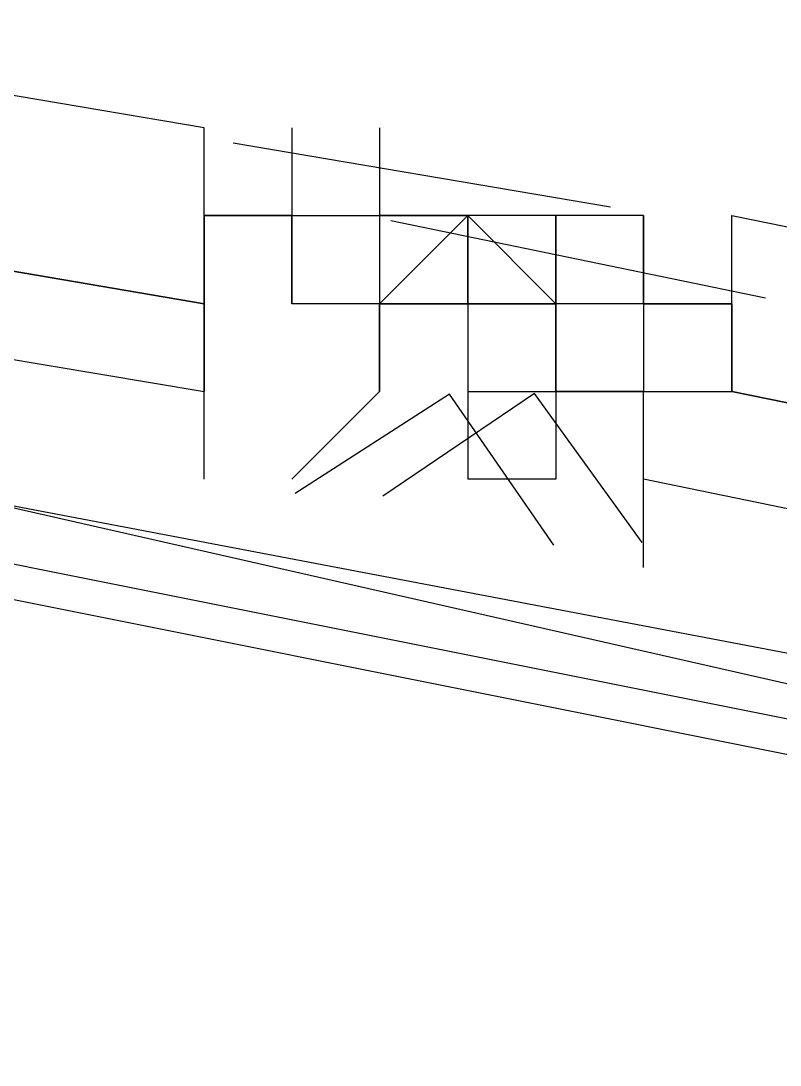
# Model space of a CAD drawing. Header units: feet. Extents: x -84 to 198, y -22 to 181.
# Drawn here: x 107.5989 to 107.714, y 152.1289 to 152.2873 of the extents above; entities that cross this region are included whole.
import ezdxf

# ---------------------------------------------------------------- set-up
doc = ezdxf.new("R2010")
doc.units = ezdxf.units.FT
doc.layers.add('A-LINEA', color=7, linetype='CONTINUOUS')

msp = doc.modelspace()

# ---------------------------------------------------------------- linework, layer by layer
at = {"layer": 'A-LINEA'}
for p, q in [((107.6267, 152.2711), (107.6267, 152.2711)), ((107.6267, 152.2711), (107.6267, 152.2711)), ((107.64, 152.2711), (107.64, 152.2711)), ((107.64, 152.2711), (107.64, 152.2711)), ((107.64, 152.2711), (107.64, 152.2711)), ((107.64, 152.2711), (107.64, 152.2711)), ((107.64, 152.2711), (107.64, 152.2711)), ((107.64, 152.2711), (107.64, 152.2711)), ((107.64, 152.2711), (107.64, 152.2711)), ((107.64, 152.2711), (107.64, 152.2711)), ((107.64, 152.2711), (107.64, 152.2578)), ((107.64, 152.2711), (107.64, 152.2711)), ((107.64, 152.2711), (107.64, 152.2711)), ((107.64, 152.2711), (107.64, 152.2711)), ((107.64, 152.2711), (107.64, 152.2711)), ((107.64, 152.2711), (107.64, 152.2711)), ((107.64, 152.2711), (107.64, 152.2711)), ((107.64, 152.2711), (107.64, 152.2711)), ((107.64, 152.2711), (107.64, 152.2711)), ((107.64, 152.2711), (107.64, 152.2711)), ((107.64, 152.2711), (107.64, 152.2711)), ((107.64, 152.2711), (107.64, 152.2578)), ((107.64, 152.2711), (107.64, 152.2711)), ((107.64, 152.2711), (107.64, 152.2711)), ((107.6533, 152.2711), (107.6533, 152.2578)), ((107.6533, 152.2711), (107.6533, 152.2578)), ((107.6533, 152.2711), (107.6533, 152.2578)), ((107.6533, 152.2711), (107.6533, 152.2578)), ((107.6311, 152.2688), (107.6883, 152.2591)), ((107.6311, 152.2688), (107.6883, 152.2591)), ((107.6267, 152.2444), (107.6267, 152.2578)), ((107.6267, 152.2578), (107.6267, 152.2578)), ((107.6267, 152.2578), (107.6267, 152.2578)), ((107.6267, 152.2578), (107.6267, 152.2578)), ((107.6267, 152.2578), (107.6267, 152.2578)), ((107.6267, 152.2578), (107.6267, 152.2578)), ((107.6267, 152.2578), (107.6267, 152.2578)), ((107.6267, 152.2578), (107.6267, 152.2578)), ((107.6267, 152.2578), (107.6267, 152.2578)), ((107.64, 152.2578), (107.6267, 152.2578)), ((107.6267, 152.2578), (107.6267, 152.2444)), ((107.64, 152.2578), (107.6267, 152.2578)), ((107.6267, 152.2578), (107.6267, 152.2578)), ((107.6267, 152.2578), (107.6267, 152.2578)), ((107.6267, 152.2444), (107.6267, 152.2578)), ((107.6267, 152.2578), (107.6267, 152.2578)), ((107.6267, 152.2578), (107.6267, 152.2578)), ((107.6267, 152.2578), (107.6267, 152.2578)), ((107.6267, 152.2578), (107.6267, 152.2578)), ((107.6267, 152.2578), (107.6267, 152.2578)), ((107.6267, 152.2578), (107.6267, 152.2578)), ((107.6267, 152.2578), (107.6267, 152.2578)), ((107.6267, 152.2578), (107.6267, 152.2578)), ((107.64, 152.2578), (107.6267, 152.2578)), ((107.6267, 152.2578), (107.6267, 152.2444)), ((107.64, 152.2578), (107.6267, 152.2578)), ((107.6267, 152.2578), (107.6267, 152.2578)), ((107.6267, 152.2578), (107.6267, 152.2578)), ((107.64, 152.2578), (107.64, 152.2578)), ((107.64, 152.2578), (107.64, 152.2578)), ((107.64, 152.2578), (107.64, 152.2578)), ((107.64, 152.2578), (107.6533, 152.2578)), ((107.64, 152.2578), (107.64, 152.2578)), ((107.64, 152.2578), (107.64, 152.2578)), ((107.64, 152.2578), (107.64, 152.2578)), ((107.64, 152.2578), (107.6533, 152.2578)), ((107.64, 152.2578), (107.64, 152.2578)), ((107.64, 152.2578), (107.64, 152.2578)), ((107.64, 152.2444), (107.64, 152.2578)), ((107.64, 152.2578), (107.64, 152.2578)), ((107.64, 152.2578), (107.64, 152.2578)), ((107.64, 152.2578), (107.64, 152.2578)), ((107.64, 152.2578), (107.64, 152.2578)), ((107.64, 152.2578), (107.64, 152.2578)), ((107.64, 152.2578), (107.64, 152.2578)), ((107.64, 152.2578), (107.64, 152.2578)), ((107.64, 152.2578), (107.64, 152.2578)), ((107.64, 152.2578), (107.64, 152.2578)), ((107.64, 152.2578), (107.64, 152.2578)), ((107.64, 152.2578), (107.64, 152.2578)), ((107.64, 152.2578), (107.64, 152.2578)), ((107.64, 152.2578), (107.64, 152.2578)), ((107.64, 152.2578), (107.64, 152.2578)), ((107.64, 152.2578), (107.64, 152.2578)), ((107.64, 152.2578), (107.64, 152.2578)), ((107.64, 152.2578), (107.64, 152.2578)), ((107.64, 152.2578), (107.64, 152.2578)), ((107.64, 152.2578), (107.64, 152.2578)), ((107.64, 152.2578), (107.64, 152.2578)), ((107.64, 152.2578), (107.64, 152.2578)), ((107.64, 152.2578), (107.64, 152.2578)), ((107.64, 152.2578), (107.64, 152.2578)), ((107.64, 152.2578), (107.64, 152.2578)), ((107.64, 152.2578), (107.64, 152.2578)), ((107.64, 152.2578), (107.6533, 152.2578)), ((107.64, 152.2578), (107.64, 152.2578)), ((107.64, 152.2578), (107.64, 152.2578)), ((107.64, 152.2578), (107.64, 152.2578)), ((107.64, 152.2578), (107.6533, 152.2578)), ((107.64, 152.2578), (107.64, 152.2578)), ((107.64, 152.2578), (107.64, 152.2578)), ((107.64, 152.2444), (107.64, 152.2578)), ((107.64, 152.2578), (107.64, 152.2578)), ((107.64, 152.2578), (107.64, 152.2578)), ((107.64, 152.2578), (107.64, 152.2578)), ((107.64, 152.2578), (107.64, 152.2578)), ((107.64, 152.2578), (107.64, 152.2578)), ((107.64, 152.2578), (107.64, 152.2578)), ((107.64, 152.2578), (107.64, 152.2578)), ((107.64, 152.2578), (107.64, 152.2578)), ((107.64, 152.2578), (107.64, 152.2578)), ((107.64, 152.2578), (107.64, 152.2578)), ((107.64, 152.2578), (107.64, 152.2578)), ((107.64, 152.2578), (107.64, 152.2578)), ((107.64, 152.2578), (107.64, 152.2578)), ((107.64, 152.2578), (107.64, 152.2578)), ((107.64, 152.2578), (107.64, 152.2578)), ((107.64, 152.2578), (107.64, 152.2578)), ((107.64, 152.2578), (107.64, 152.2578)), ((107.64, 152.2578), (107.64, 152.2578)), ((107.64, 152.2578), (107.64, 152.2578)), ((107.64, 152.2578), (107.64, 152.2578)), ((107.64, 152.2578), (107.64, 152.2578)), ((107.64, 152.2578), (107.64, 152.2578)), ((107.6533, 152.2578), (107.6533, 152.2578)), ((107.6533, 152.2578), (107.6533, 152.2578)), ((107.6533, 152.2578), (107.6533, 152.2578)), ((107.6533, 152.2578), (107.6533, 152.2578)), ((107.6533, 152.2578), (107.6533, 152.2578)), ((107.6533, 152.2578), (107.6533, 152.2578)), ((107.6533, 152.2578), (107.6533, 152.2578)), ((107.6533, 152.2578), (107.6533, 152.2578)), ((107.6533, 152.2578), (107.6533, 152.2578)), ((107.6533, 152.2578), (107.6533, 152.2578)), ((107.6533, 152.2578), (107.6533, 152.2578)), ((107.6533, 152.2578), (107.6533, 152.2578)), ((107.6533, 152.2578), (107.6533, 152.2578)), ((107.6667, 152.2578), (107.6533, 152.2578)), ((107.6533, 152.2578), (107.6533, 152.2578)), ((107.6533, 152.2578), (107.6533, 152.2578)), ((107.6533, 152.2578), (107.6533, 152.2578)), ((107.6533, 152.2578), (107.6533, 152.2578)), ((107.6533, 152.2578), (107.6533, 152.2578)), ((107.6533, 152.2578), (107.6533, 152.2578)), ((107.6533, 152.2578), (107.6533, 152.2578)), ((107.6533, 152.2578), (107.6667, 152.2578)), ((107.6533, 152.2578), (107.6667, 152.2578)), ((107.6533, 152.2578), (107.6533, 152.2578)), ((107.6533, 152.2578), (107.6533, 152.2578)), ((107.6533, 152.2578), (107.6533, 152.2578)), ((107.6533, 152.2578), (107.6533, 152.2578)), ((107.6533, 152.2578), (107.6667, 152.2578)), ((107.6533, 152.2578), (107.6533, 152.2578)), ((107.6533, 152.2578), (107.6533, 152.2578)), ((107.6533, 152.2578), (107.6533, 152.2578)), ((107.6533, 152.2578), (107.6533, 152.2578)), ((107.6533, 152.2578), (107.6533, 152.2578)), ((107.6533, 152.2578), (107.6533, 152.2578)), ((107.6533, 152.2578), (107.6533, 152.2578)), ((107.6533, 152.2578), (107.6533, 152.2578)), ((107.6533, 152.2578), (107.6533, 152.2578)), ((107.6533, 152.2578), (107.6533, 152.2578)), ((107.6533, 152.2578), (107.6533, 152.2578)), ((107.6533, 152.2578), (107.6533, 152.2578)), ((107.6533, 152.2578), (107.6533, 152.2578)), ((107.6533, 152.2578), (107.6533, 152.2578)), ((107.6533, 152.2578), (107.6533, 152.2578)), ((107.6533, 152.2578), (107.6533, 152.2444)), ((107.6533, 152.2578), (107.6533, 152.2578)), ((107.6533, 152.2578), (107.6533, 152.2578)), ((107.6533, 152.2578), (107.6533, 152.2578)), ((107.6533, 152.2578), (107.6533, 152.2444)), ((107.6533, 152.2578), (107.6533, 152.2578)), ((107.6533, 152.2578), (107.6533, 152.2578)), ((107.6533, 152.2578), (107.6533, 152.2578)), ((107.6533, 152.2578), (107.6533, 152.2578)), ((107.6533, 152.2578), (107.6533, 152.2578)), ((107.6533, 152.2578), (107.6533, 152.2578)), ((107.6533, 152.2578), (107.6533, 152.2578)), ((107.6533, 152.2578), (107.6533, 152.2578)), ((107.6533, 152.2578), (107.6533, 152.2578)), ((107.6533, 152.2578), (107.6533, 152.2578)), ((107.6533, 152.2578), (107.6533, 152.2578)), ((107.6533, 152.2578), (107.6533, 152.2578)), ((107.6533, 152.2578), (107.6533, 152.2578)), ((107.6533, 152.2578), (107.6533, 152.2578)), ((107.6533, 152.2578), (107.6533, 152.2578)), ((107.6533, 152.2578), (107.6533, 152.2578)), ((107.6533, 152.2578), (107.6533, 152.2578)), ((107.6533, 152.2578), (107.6533, 152.2578)), ((107.6533, 152.2578), (107.6533, 152.2578)), ((107.6533, 152.2578), (107.6533, 152.2578)), ((107.6533, 152.2578), (107.6533, 152.2578)), ((107.6667, 152.2578), (107.6533, 152.2578)), ((107.6533, 152.2578), (107.6533, 152.2578)), ((107.6533, 152.2578), (107.6533, 152.2578)), ((107.6533, 152.2578), (107.6533, 152.2578)), ((107.6533, 152.2578), (107.6533, 152.2578)), ((107.6533, 152.2578), (107.6533, 152.2578)), ((107.6533, 152.2578), (107.6533, 152.2578)), ((107.6533, 152.2578), (107.6533, 152.2578)), ((107.6533, 152.2578), (107.6667, 152.2578)), ((107.6533, 152.2578), (107.6667, 152.2578)), ((107.6533, 152.2578), (107.6533, 152.2578)), ((107.6533, 152.2578), (107.6533, 152.2578)), ((107.6533, 152.2578), (107.6533, 152.2578)), ((107.6533, 152.2578), (107.6533, 152.2578)), ((107.6533, 152.2578), (107.6667, 152.2578)), ((107.6533, 152.2578), (107.6533, 152.2578)), ((107.6533, 152.2578), (107.6533, 152.2578)), ((107.6533, 152.2578), (107.6533, 152.2578)), ((107.6533, 152.2578), (107.6533, 152.2578)), ((107.6533, 152.2578), (107.6533, 152.2578)), ((107.6533, 152.2578), (107.6533, 152.2578)), ((107.6533, 152.2578), (107.6533, 152.2578)), ((107.6533, 152.2578), (107.6533, 152.2578)), ((107.6533, 152.2578), (107.6533, 152.2578)), ((107.6533, 152.2578), (107.6533, 152.2578)), ((107.6533, 152.2578), (107.6533, 152.2578)), ((107.6533, 152.2578), (107.6533, 152.2578)), ((107.6533, 152.2578), (107.6533, 152.2578)), ((107.6533, 152.2578), (107.6533, 152.2578)), ((107.6533, 152.2578), (107.6533, 152.2578)), ((107.6533, 152.2578), (107.6533, 152.2444)), ((107.6533, 152.2578), (107.6533, 152.2578)), ((107.6533, 152.2578), (107.6533, 152.2578)), ((107.6533, 152.2578), (107.6533, 152.2578)), ((107.6533, 152.2578), (107.6533, 152.2444)), ((107.6533, 152.2578), (107.6533, 152.2578)), ((107.6533, 152.2578), (107.6533, 152.2578)), ((107.6533, 152.2578), (107.6533, 152.2578)), ((107.6533, 152.2578), (107.6533, 152.2578)), ((107.6533, 152.2578), (107.6533, 152.2578)), ((107.6533, 152.2578), (107.6533, 152.2578)), ((107.6533, 152.2578), (107.6533, 152.2578)), ((107.6533, 152.2578), (107.6533, 152.2578)), ((107.6667, 152.2578), (107.6667, 152.2578)), ((107.6667, 152.2578), (107.6667, 152.2578)), ((107.6667, 152.2578), (107.6667, 152.2578)), ((107.6667, 152.2578), (107.6667, 152.2578)), ((107.6667, 152.2444), (107.6667, 152.2578)), ((107.6667, 152.2578), (107.6667, 152.2578)), ((107.6667, 152.2578), (107.6667, 152.2578)), ((107.6667, 152.2578), (107.6667, 152.2578)), ((107.6667, 152.2578), (107.6667, 152.2444)), ((107.6667, 152.2578), (107.6667, 152.2578)), ((107.6667, 152.2578), (107.6667, 152.2578)), ((107.6667, 152.2578), (107.6667, 152.2444)), ((107.6667, 152.2578), (107.6667, 152.2578)), ((107.6667, 152.2578), (107.6667, 152.2578)), ((107.6667, 152.2578), (107.6667, 152.2578)), ((107.6667, 152.2578), (107.6667, 152.2578)), ((107.6667, 152.2578), (107.6667, 152.2578)), ((107.6667, 152.2578), (107.6667, 152.2578)), ((107.6667, 152.2578), (107.6667, 152.2578)), ((107.6667, 152.2578), (107.6667, 152.2578)), ((107.6667, 152.2578), (107.6667, 152.2578)), ((107.6667, 152.2578), (107.6667, 152.2578)), ((107.6667, 152.2578), (107.6667, 152.2578)), ((107.6667, 152.2578), (107.6667, 152.2444)), ((107.6667, 152.2578), (107.6667, 152.2578)), ((107.68, 152.2578), (107.6667, 152.2578)), ((107.6667, 152.2578), (107.6667, 152.2578)), ((107.6667, 152.2578), (107.6667, 152.2578)), ((107.6667, 152.2578), (107.6667, 152.2578)), ((107.6667, 152.2578), (107.6667, 152.2578)), ((107.6667, 152.2444), (107.6667, 152.2578)), ((107.6667, 152.2578), (107.6667, 152.2578)), ((107.6667, 152.2578), (107.6667, 152.2578)), ((107.6667, 152.2578), (107.6667, 152.2578)), ((107.6667, 152.2578), (107.6667, 152.2444)), ((107.6667, 152.2578), (107.6667, 152.2578)), ((107.6667, 152.2578), (107.6667, 152.2578)), ((107.6667, 152.2578), (107.6667, 152.2444)), ((107.6667, 152.2578), (107.6667, 152.2578)), ((107.6667, 152.2578), (107.6667, 152.2578)), ((107.6667, 152.2578), (107.6667, 152.2578)), ((107.6667, 152.2578), (107.6667, 152.2578)), ((107.6667, 152.2578), (107.6667, 152.2578)), ((107.6667, 152.2578), (107.6667, 152.2578)), ((107.6667, 152.2578), (107.6667, 152.2578)), ((107.6667, 152.2578), (107.6667, 152.2578)), ((107.6667, 152.2578), (107.6667, 152.2578)), ((107.6667, 152.2578), (107.6667, 152.2578)), ((107.6667, 152.2578), (107.6667, 152.2578)), ((107.6667, 152.2578), (107.6667, 152.2444)), ((107.6667, 152.2578), (107.6667, 152.2578)), ((107.68, 152.2578), (107.6667, 152.2578)), ((107.68, 152.2578), (107.68, 152.2578)), ((107.6933, 152.2578), (107.68, 152.2578)), ((107.68, 152.2578), (107.68, 152.2578)), ((107.68, 152.2578), (107.68, 152.2578)), ((107.68, 152.2578), (107.68, 152.2578)), ((107.68, 152.2578), (107.68, 152.2578)), ((107.68, 152.2578), (107.68, 152.2578)), ((107.68, 152.2578), (107.68, 152.2578)), ((107.68, 152.2578), (107.68, 152.2578)), ((107.68, 152.2578), (107.68, 152.2578)), ((107.68, 152.2578), (107.68, 152.2578)), ((107.68, 152.2578), (107.68, 152.2578)), ((107.68, 152.2578), (107.68, 152.2578)), ((107.68, 152.2578), (107.68, 152.2578)), ((107.68, 152.2578), (107.68, 152.2578)), ((107.68, 152.2578), (107.68, 152.2578)), ((107.68, 152.2578), (107.68, 152.2444)), ((107.68, 152.2578), (107.68, 152.2444)), ((107.68, 152.2578), (107.68, 152.2578)), ((107.68, 152.2578), (107.68, 152.2578)), ((107.68, 152.2578), (107.68, 152.2578)), ((107.68, 152.2578), (107.68, 152.2578)), ((107.68, 152.2578), (107.68, 152.2578)), ((107.68, 152.2578), (107.68, 152.2578)), ((107.68, 152.2578), (107.68, 152.2578)), ((107.68, 152.2444), (107.68, 152.2578)), ((107.68, 152.2578), (107.68, 152.2578)), ((107.68, 152.2578), (107.68, 152.2578)), ((107.68, 152.2578), (107.68, 152.2578)), ((107.68, 152.2578), (107.68, 152.2578)), ((107.68, 152.2578), (107.68, 152.2578)), ((107.68, 152.2578), (107.68, 152.2578)), ((107.68, 152.2578), (107.68, 152.2578)), ((107.68, 152.2578), (107.68, 152.2578)), ((107.68, 152.2578), (107.68, 152.2578)), ((107.68, 152.2578), (107.68, 152.2578)), ((107.68, 152.2578), (107.68, 152.2578)), ((107.68, 152.2578), (107.68, 152.2578)), ((107.68, 152.2578), (107.68, 152.2578)), ((107.68, 152.2578), (107.68, 152.2578)), ((107.68, 152.2578), (107.68, 152.2578)), ((107.6933, 152.2578), (107.68, 152.2578)), ((107.68, 152.2578), (107.68, 152.2578)), ((107.68, 152.2578), (107.68, 152.2578)), ((107.68, 152.2578), (107.68, 152.2578)), ((107.68, 152.2578), (107.68, 152.2578)), ((107.68, 152.2578), (107.68, 152.2578)), ((107.68, 152.2578), (107.68, 152.2578)), ((107.68, 152.2578), (107.68, 152.2578)), ((107.68, 152.2578), (107.68, 152.2578)), ((107.68, 152.2578), (107.68, 152.2578)), ((107.68, 152.2578), (107.68, 152.2578)), ((107.68, 152.2578), (107.68, 152.2578)), ((107.68, 152.2578), (107.68, 152.2578)), ((107.68, 152.2578), (107.68, 152.2578)), ((107.68, 152.2578), (107.68, 152.2578)), ((107.68, 152.2578), (107.68, 152.2444)), ((107.68, 152.2578), (107.68, 152.2444)), ((107.68, 152.2578), (107.68, 152.2578)), ((107.68, 152.2578), (107.68, 152.2578)), ((107.68, 152.2578), (107.68, 152.2578)), ((107.68, 152.2578), (107.68, 152.2578)), ((107.68, 152.2578), (107.68, 152.2578)), ((107.68, 152.2578), (107.68, 152.2578)), ((107.68, 152.2578), (107.68, 152.2578)), ((107.68, 152.2444), (107.68, 152.2578)), ((107.68, 152.2578), (107.68, 152.2578)), ((107.68, 152.2578), (107.68, 152.2578)), ((107.68, 152.2578), (107.68, 152.2578)), ((107.68, 152.2578), (107.68, 152.2578)), ((107.68, 152.2578), (107.68, 152.2578)), ((107.68, 152.2578), (107.68, 152.2578)), ((107.68, 152.2578), (107.68, 152.2578)), ((107.68, 152.2578), (107.68, 152.2578)), ((107.68, 152.2578), (107.68, 152.2578)), ((107.68, 152.2578), (107.68, 152.2578)), ((107.68, 152.2578), (107.68, 152.2578)), ((107.68, 152.2578), (107.68, 152.2578)), ((107.68, 152.2578), (107.68, 152.2578)), ((107.68, 152.2578), (107.68, 152.2578)), ((107.6933, 152.2578), (107.6933, 152.2578)), ((107.6933, 152.2578), (107.6933, 152.2578)), ((107.6933, 152.2578), (107.6933, 152.2578)), ((107.6933, 152.2578), (107.6933, 152.2578)), ((107.6933, 152.2578), (107.6933, 152.2578)), ((107.6933, 152.2578), (107.6933, 152.2578)), ((107.6933, 152.2578), (107.6933, 152.2578)), ((107.6933, 152.2444), (107.6933, 152.2578)), ((107.6933, 152.2578), (107.6933, 152.2578)), ((107.6933, 152.2578), (107.6933, 152.2578)), ((107.6933, 152.2578), (107.6933, 152.2578)), ((107.6933, 152.2578), (107.6933, 152.2444)), ((107.6933, 152.2578), (107.6933, 152.2444)), ((107.6933, 152.2578), (107.6933, 152.2578)), ((107.6933, 152.2578), (107.6933, 152.2578)), ((107.6933, 152.2578), (107.6933, 152.2578)), ((107.6933, 152.2578), (107.6933, 152.2578)), ((107.6933, 152.2578), (107.6933, 152.2578)), ((107.6933, 152.2578), (107.6933, 152.2578)), ((107.6933, 152.2578), (107.6933, 152.2578)), ((107.6933, 152.2578), (107.6933, 152.2578)), ((107.6933, 152.2578), (107.6933, 152.2578)), ((107.6933, 152.2578), (107.6933, 152.2578)), ((107.6933, 152.2578), (107.6933, 152.2578)), ((107.6933, 152.2578), (107.6933, 152.2578)), ((107.6933, 152.2578), (107.6933, 152.2578)), ((107.6933, 152.2578), (107.6933, 152.2578)), ((107.6933, 152.2444), (107.6933, 152.2578)), ((107.6933, 152.2578), (107.6933, 152.2578)), ((107.6933, 152.2578), (107.6933, 152.2578)), ((107.6933, 152.2578), (107.6933, 152.2578)), ((107.6933, 152.2578), (107.6933, 152.2444)), ((107.6933, 152.2578), (107.6933, 152.2444)), ((107.6933, 152.2578), (107.6933, 152.2578)), ((107.6933, 152.2578), (107.6933, 152.2578)), ((107.6933, 152.2578), (107.6933, 152.2578)), ((107.6933, 152.2578), (107.6933, 152.2578)), ((107.6933, 152.2578), (107.6933, 152.2578)), ((107.6933, 152.2578), (107.6933, 152.2578)), ((107.6933, 152.2578), (107.6933, 152.2578)), ((107.7067, 152.2578), (107.7067, 152.2578)), ((107.7067, 152.2578), (107.7067, 152.2578)), ((107.7067, 152.2578), (107.7067, 152.2578)), ((107.7067, 152.2578), (107.7067, 152.2578)), ((107.7067, 152.2578), (107.7067, 152.2578)), ((107.7067, 152.2578), (107.7067, 152.2578)), ((107.655, 152.257), (107.7118, 152.2453)), ((107.655, 152.257), (107.7118, 152.2453)), ((107.6267, 152.2444), (107.6267, 152.2444)), ((107.6267, 152.2444), (107.6267, 152.2444)), ((107.6267, 152.2444), (107.6267, 152.2444)), ((107.6267, 152.2444), (107.6267, 152.2444)), ((107.6267, 152.2444), (107.6267, 152.2444)), ((107.6267, 152.2444), (107.6267, 152.2444)), ((107.6267, 152.2444), (107.6267, 152.2444)), ((107.6267, 152.2444), (107.6267, 152.2444)), ((107.6267, 152.2444), (107.6267, 152.2444)), ((107.6267, 152.2444), (107.6267, 152.2444)), ((107.6267, 152.2444), (107.6267, 152.2444)), ((107.6267, 152.2444), (107.6267, 152.2444)), ((107.6267, 152.2444), (107.6267, 152.2444)), ((107.6267, 152.2444), (107.6267, 152.2444)), ((107.6267, 152.2444), (107.6267, 152.2444)), ((107.6267, 152.2444), (107.6267, 152.2444)), ((107.6267, 152.2444), (107.6267, 152.2444)), ((107.6267, 152.2444), (107.6267, 152.2444)), ((107.6267, 152.2444), (107.6267, 152.2444)), ((107.6267, 152.2444), (107.6267, 152.2444)), ((107.6267, 152.2444), (107.6267, 152.2444)), ((107.6267, 152.2444), (107.6267, 152.2444)), ((107.6267, 152.2444), (107.6267, 152.2444)), ((107.6267, 152.2444), (107.6267, 152.2444)), ((107.6267, 152.2444), (107.6267, 152.2444)), ((107.6267, 152.2444), (107.6267, 152.2444)), ((107.6267, 152.2444), (107.6267, 152.2444)), ((107.6267, 152.2444), (107.6267, 152.2444)), ((107.64, 152.2444), (107.64, 152.2444)), ((107.64, 152.2444), (107.64, 152.2444)), ((107.64, 152.2444), (107.64, 152.2444)), ((107.64, 152.2444), (107.64, 152.2444)), ((107.64, 152.2444), (107.64, 152.2444)), ((107.64, 152.2444), (107.64, 152.2444)), ((107.64, 152.2444), (107.64, 152.2444)), ((107.64, 152.2444), (107.64, 152.2444)), ((107.64, 152.2444), (107.64, 152.2444)), ((107.64, 152.2444), (107.64, 152.2444)), ((107.64, 152.2444), (107.64, 152.2444)), ((107.64, 152.2444), (107.64, 152.2444)), ((107.64, 152.2444), (107.64, 152.2444)), ((107.64, 152.2444), (107.64, 152.2444)), ((107.64, 152.2444), (107.64, 152.2444)), ((107.64, 152.2444), (107.64, 152.2444)), ((107.64, 152.2444), (107.64, 152.2444)), ((107.64, 152.2444), (107.64, 152.2444)), ((107.64, 152.2444), (107.64, 152.2444)), ((107.64, 152.2444), (107.64, 152.2444)), ((107.64, 152.2444), (107.64, 152.2444)), ((107.64, 152.2444), (107.64, 152.2444)), ((107.64, 152.2444), (107.64, 152.2444)), ((107.64, 152.2444), (107.64, 152.2444)), ((107.64, 152.2444), (107.64, 152.2444)), ((107.64, 152.2444), (107.64, 152.2444)), ((107.64, 152.2444), (107.64, 152.2444)), ((107.6533, 152.2444), (107.64, 152.2444)), ((107.64, 152.2444), (107.64, 152.2444)), ((107.6533, 152.2444), (107.64, 152.2444)), ((107.64, 152.2444), (107.64, 152.2444)), ((107.64, 152.2444), (107.64, 152.2444)), ((107.64, 152.2444), (107.64, 152.2444)), ((107.64, 152.2444), (107.64, 152.2444)), ((107.64, 152.2444), (107.64, 152.2444)), ((107.64, 152.2444), (107.64, 152.2444)), ((107.64, 152.2444), (107.64, 152.2444)), ((107.64, 152.2444), (107.64, 152.2444)), ((107.64, 152.2444), (107.64, 152.2444)), ((107.64, 152.2444), (107.64, 152.2444)), ((107.64, 152.2444), (107.64, 152.2444)), ((107.64, 152.2444), (107.64, 152.2444)), ((107.64, 152.2444), (107.64, 152.2444)), ((107.64, 152.2444), (107.64, 152.2444)), ((107.64, 152.2444), (107.64, 152.2444)), ((107.64, 152.2444), (107.64, 152.2444)), ((107.64, 152.2444), (107.64, 152.2444)), ((107.64, 152.2444), (107.64, 152.2444)), ((107.64, 152.2444), (107.64, 152.2444)), ((107.64, 152.2444), (107.64, 152.2444)), ((107.64, 152.2444), (107.64, 152.2444)), ((107.64, 152.2444), (107.64, 152.2444)), ((107.64, 152.2444), (107.64, 152.2444)), ((107.64, 152.2444), (107.64, 152.2444)), ((107.64, 152.2444), (107.64, 152.2444)), ((107.64, 152.2444), (107.64, 152.2444)), ((107.64, 152.2444), (107.64, 152.2444)), ((107.64, 152.2444), (107.64, 152.2444)), ((107.64, 152.2444), (107.64, 152.2444)), ((107.6533, 152.2444), (107.64, 152.2444)), ((107.64, 152.2444), (107.64, 152.2444)), ((107.6533, 152.2444), (107.64, 152.2444)), ((107.64, 152.2444), (107.64, 152.2444)), ((107.64, 152.2444), (107.64, 152.2444)), ((107.6533, 152.2444), (107.6533, 152.2444)), ((107.6667, 152.2444), (107.6533, 152.2444)), ((107.6533, 152.2444), (107.6533, 152.2444)), ((107.6533, 152.2444), (107.6533, 152.2444)), ((107.6533, 152.2444), (107.6533, 152.2444)), ((107.6533, 152.2444), (107.6533, 152.2444)), ((107.6533, 152.2444), (107.6533, 152.2444)), ((107.6533, 152.2444), (107.6533, 152.2444)), ((107.6533, 152.2444), (107.6533, 152.2444)), ((107.6533, 152.2444), (107.6533, 152.2444)), ((107.6533, 152.2444), (107.6533, 152.2444)), ((107.6533, 152.2444), (107.6533, 152.2444)), ((107.6533, 152.2444), (107.6533, 152.2444)), ((107.6533, 152.2444), (107.6533, 152.2311)), ((107.6533, 152.2444), (107.6533, 152.2444)), ((107.6533, 152.2444), (107.6533, 152.2444)), ((107.6533, 152.2444), (107.6667, 152.2444)), ((107.6533, 152.2444), (107.6667, 152.2444)), ((107.6533, 152.2444), (107.6533, 152.2444)), ((107.6533, 152.2444), (107.6533, 152.2444)), ((107.6533, 152.2444), (107.6533, 152.2444)), ((107.6533, 152.2444), (107.6667, 152.2444)), ((107.6533, 152.2444), (107.6533, 152.2444)), ((107.6533, 152.2444), (107.6533, 152.2444)), ((107.6533, 152.2444), (107.6533, 152.2444)), ((107.6533, 152.2444), (107.6533, 152.2444)), ((107.6533, 152.2444), (107.6533, 152.2444)), ((107.6533, 152.2444), (107.6533, 152.2444)), ((107.6533, 152.2444), (107.6533, 152.2444)), ((107.6533, 152.2444), (107.6533, 152.2444)), ((107.6533, 152.2444), (107.6533, 152.2444)), ((107.6533, 152.2444), (107.6667, 152.2444)), ((107.6533, 152.2444), (107.6667, 152.2444)), ((107.6533, 152.2444), (107.6533, 152.2444)), ((107.6533, 152.2444), (107.6667, 152.2444)), ((107.6533, 152.2444), (107.6667, 152.2444)), ((107.6533, 152.2444), (107.6533, 152.2444)), ((107.6533, 152.2444), (107.6533, 152.2444)), ((107.6533, 152.2444), (107.6533, 152.2444)), ((107.6533, 152.2444), (107.6533, 152.2444)), ((107.6533, 152.2444), (107.6533, 152.2444)), ((107.6533, 152.2444), (107.6533, 152.2444)), ((107.6533, 152.2444), (107.6667, 152.2444)), ((107.6667, 152.2444), (107.6533, 152.2444)), ((107.6533, 152.2444), (107.6533, 152.2444)), ((107.6533, 152.2444), (107.6533, 152.2444)), ((107.6533, 152.2444), (107.6533, 152.2444)), ((107.6667, 152.2444), (107.6533, 152.2444)), ((107.6533, 152.2444), (107.6533, 152.2444)), ((107.6533, 152.2444), (107.6533, 152.2444)), ((107.6533, 152.2444), (107.6533, 152.2444)), ((107.6533, 152.2444), (107.6533, 152.2444)), ((107.6533, 152.2444), (107.6533, 152.2444)), ((107.6533, 152.2444), (107.6533, 152.2444)), ((107.6533, 152.2444), (107.6533, 152.2444)), ((107.6533, 152.2444), (107.6533, 152.2444)), ((107.6533, 152.2444), (107.6533, 152.2444)), ((107.6533, 152.2444), (107.6533, 152.2444)), ((107.6533, 152.2444), (107.6533, 152.2444)), ((107.6533, 152.2444), (107.6533, 152.2311)), ((107.6533, 152.2444), (107.6533, 152.2444)), ((107.6533, 152.2444), (107.6533, 152.2444)), ((107.6533, 152.2444), (107.6667, 152.2444)), ((107.6533, 152.2444), (107.6667, 152.2444)), ((107.6533, 152.2444), (107.6533, 152.2444)), ((107.6533, 152.2444), (107.6533, 152.2444)), ((107.6533, 152.2444), (107.6533, 152.2444)), ((107.6533, 152.2444), (107.6667, 152.2444)), ((107.6533, 152.2444), (107.6533, 152.2444)), ((107.6533, 152.2444), (107.6533, 152.2444)), ((107.6533, 152.2444), (107.6533, 152.2444)), ((107.6533, 152.2444), (107.6533, 152.2444)), ((107.6533, 152.2444), (107.6533, 152.2444)), ((107.6533, 152.2444), (107.6533, 152.2444)), ((107.6533, 152.2444), (107.6533, 152.2444)), ((107.6533, 152.2444), (107.6533, 152.2444)), ((107.6533, 152.2444), (107.6533, 152.2444)), ((107.6533, 152.2444), (107.6667, 152.2444)), ((107.6533, 152.2444), (107.6667, 152.2444)), ((107.6533, 152.2444), (107.6533, 152.2444)), ((107.6533, 152.2444), (107.6667, 152.2444)), ((107.6533, 152.2444), (107.6667, 152.2444)), ((107.6533, 152.2444), (107.6533, 152.2444)), ((107.6533, 152.2444), (107.6533, 152.2444)), ((107.6533, 152.2444), (107.6533, 152.2444)), ((107.6533, 152.2444), (107.6533, 152.2444)), ((107.6533, 152.2444), (107.6533, 152.2444)), ((107.6533, 152.2444), (107.6533, 152.2444)), ((107.6533, 152.2444), (107.6667, 152.2444)), ((107.6667, 152.2444), (107.6533, 152.2444)), ((107.6533, 152.2444), (107.6533, 152.2444)), ((107.6533, 152.2444), (107.6533, 152.2444)), ((107.6667, 152.2444), (107.6667, 152.2444)), ((107.6667, 152.2444), (107.6667, 152.2444)), ((107.6667, 152.2444), (107.6667, 152.2444)), ((107.6667, 152.2444), (107.6667, 152.2444)), ((107.6667, 152.2444), (107.6667, 152.2444)), ((107.6667, 152.2444), (107.6667, 152.2444)), ((107.6667, 152.2444), (107.6667, 152.2444)), ((107.68, 152.2444), (107.6667, 152.2444)), ((107.6667, 152.2444), (107.6667, 152.2444)), ((107.6667, 152.2444), (107.6667, 152.2444)), ((107.6667, 152.2444), (107.6667, 152.2444)), ((107.6667, 152.2444), (107.6667, 152.2444)), ((107.6667, 152.2444), (107.6667, 152.2444)), ((107.6667, 152.2444), (107.6667, 152.2444)), ((107.6667, 152.2444), (107.6667, 152.2444)), ((107.6667, 152.2444), (107.6667, 152.2444)), ((107.6667, 152.2444), (107.6667, 152.2444)), ((107.6667, 152.2444), (107.6667, 152.2444)), ((107.6667, 152.2444), (107.6667, 152.2444)), ((107.6667, 152.2444), (107.6667, 152.2444)), ((107.6667, 152.2444), (107.6667, 152.2444)), ((107.6667, 152.2444), (107.6667, 152.2444)), ((107.6667, 152.2444), (107.6667, 152.2444)), ((107.6667, 152.2444), (107.6667, 152.2444)), ((107.6667, 152.2444), (107.6667, 152.2444)), ((107.6667, 152.2444), (107.6667, 152.2444)), ((107.6667, 152.2444), (107.6667, 152.2444)), ((107.6667, 152.2444), (107.6667, 152.2444)), ((107.6667, 152.2444), (107.6667, 152.2444)), ((107.6667, 152.2444), (107.6667, 152.2444)), ((107.6667, 152.2444), (107.6667, 152.2444)), ((107.6667, 152.2444), (107.6667, 152.2444)), ((107.6667, 152.2444), (107.6667, 152.2444)), ((107.6667, 152.2444), (107.6667, 152.2444)), ((107.6667, 152.2444), (107.6667, 152.2444)), ((107.6667, 152.2444), (107.6667, 152.2444)), ((107.6667, 152.2444), (107.6667, 152.2444)), ((107.6667, 152.2444), (107.6667, 152.2444)), ((107.6667, 152.2444), (107.6667, 152.2444)), ((107.6667, 152.2444), (107.6667, 152.2444)), ((107.6667, 152.2444), (107.6667, 152.2444)), ((107.6667, 152.2444), (107.68, 152.2444)), ((107.6667, 152.2444), (107.6667, 152.2444)), ((107.6667, 152.2444), (107.6667, 152.2444)), ((107.6667, 152.2444), (107.6667, 152.2444)), ((107.6667, 152.2444), (107.6667, 152.2444)), ((107.6667, 152.2444), (107.6667, 152.2444)), ((107.6667, 152.2444), (107.6667, 152.2444)), ((107.6667, 152.2444), (107.6667, 152.2444)), ((107.6667, 152.2444), (107.6667, 152.2444)), ((107.6667, 152.2444), (107.6667, 152.2444)), ((107.6667, 152.2444), (107.6667, 152.2444)), ((107.6667, 152.2444), (107.6667, 152.2311)), ((107.6667, 152.2444), (107.6667, 152.2444)), ((107.6667, 152.2444), (107.6667, 152.2444)), ((107.6667, 152.2444), (107.6667, 152.2444)), ((107.6667, 152.2444), (107.6667, 152.2444)), ((107.6667, 152.2444), (107.6667, 152.2444)), ((107.6667, 152.2444), (107.6667, 152.2444)), ((107.6667, 152.2444), (107.6667, 152.2444)), ((107.6667, 152.2444), (107.6667, 152.2444)), ((107.6667, 152.2444), (107.6667, 152.2444)), ((107.6667, 152.2444), (107.6667, 152.2444)), ((107.6667, 152.2444), (107.6667, 152.2444)), ((107.6667, 152.2444), (107.6667, 152.2444)), ((107.6667, 152.2444), (107.6667, 152.2444)), ((107.6667, 152.2444), (107.6667, 152.2444)), ((107.6667, 152.2444), (107.6667, 152.2444)), ((107.6667, 152.2444), (107.6667, 152.2444)), ((107.68, 152.2444), (107.6667, 152.2444)), ((107.6667, 152.2444), (107.6667, 152.2444)), ((107.6667, 152.2444), (107.6667, 152.2444)), ((107.6667, 152.2444), (107.6667, 152.2444)), ((107.6667, 152.2444), (107.6667, 152.2444)), ((107.6667, 152.2444), (107.6667, 152.2444)), ((107.6667, 152.2444), (107.6667, 152.2444)), ((107.6667, 152.2444), (107.6667, 152.2444)), ((107.6667, 152.2444), (107.6667, 152.2444)), ((107.6667, 152.2444), (107.6667, 152.2444)), ((107.6667, 152.2444), (107.6667, 152.2444)), ((107.6667, 152.2444), (107.6667, 152.2444)), ((107.6667, 152.2444), (107.6667, 152.2444)), ((107.6667, 152.2444), (107.6667, 152.2444)), ((107.6667, 152.2444), (107.6667, 152.2444)), ((107.6667, 152.2444), (107.6667, 152.2444)), ((107.6667, 152.2444), (107.6667, 152.2444)), ((107.6667, 152.2444), (107.6667, 152.2444)), ((107.6667, 152.2444), (107.6667, 152.2444)), ((107.6667, 152.2444), (107.6667, 152.2444)), ((107.6667, 152.2444), (107.6667, 152.2444)), ((107.6667, 152.2444), (107.6667, 152.2444)), ((107.6667, 152.2444), (107.6667, 152.2444)), ((107.6667, 152.2444), (107.6667, 152.2444)), ((107.6667, 152.2444), (107.6667, 152.2444)), ((107.6667, 152.2444), (107.6667, 152.2444)), ((107.6667, 152.2444), (107.6667, 152.2444)), ((107.6667, 152.2444), (107.6667, 152.2444)), ((107.6667, 152.2444), (107.6667, 152.2444)), ((107.6667, 152.2444), (107.6667, 152.2444)), ((107.6667, 152.2444), (107.6667, 152.2444)), ((107.6667, 152.2444), (107.6667, 152.2444)), ((107.6667, 152.2444), (107.6667, 152.2444)), ((107.6667, 152.2444), (107.6667, 152.2444)), ((107.6667, 152.2444), (107.68, 152.2444)), ((107.6667, 152.2444), (107.6667, 152.2444)), ((107.6667, 152.2444), (107.6667, 152.2444)), ((107.6667, 152.2444), (107.6667, 152.2444)), ((107.6667, 152.2444), (107.6667, 152.2444)), ((107.6667, 152.2444), (107.6667, 152.2444)), ((107.6667, 152.2444), (107.6667, 152.2444)), ((107.6667, 152.2444), (107.6667, 152.2444)), ((107.6667, 152.2444), (107.6667, 152.2444)), ((107.6667, 152.2444), (107.6667, 152.2444)), ((107.6667, 152.2444), (107.6667, 152.2444)), ((107.6667, 152.2444), (107.6667, 152.2311)), ((107.6667, 152.2444), (107.6667, 152.2444)), ((107.6667, 152.2444), (107.6667, 152.2444)), ((107.6667, 152.2444), (107.6667, 152.2444)), ((107.6667, 152.2444), (107.6667, 152.2444)), ((107.6667, 152.2444), (107.6667, 152.2444)), ((107.6667, 152.2444), (107.6667, 152.2444)), ((107.6667, 152.2444), (107.6667, 152.2444)), ((107.6667, 152.2444), (107.6667, 152.2444)), ((107.6667, 152.2444), (107.6667, 152.2444)), ((107.68, 152.2444), (107.68, 152.2444)), ((107.68, 152.2311), (107.68, 152.2444)), ((107.68, 152.2444), (107.68, 152.2444)), ((107.68, 152.2444), (107.68, 152.2444)), ((107.68, 152.2444), (107.68, 152.2444)), ((107.68, 152.2444), (107.68, 152.2444)), ((107.68, 152.2444), (107.68, 152.2444)), ((107.68, 152.2444), (107.68, 152.2444)), ((107.68, 152.2444), (107.68, 152.2444)), ((107.68, 152.2444), (107.68, 152.2444)), ((107.68, 152.2444), (107.68, 152.2444)), ((107.68, 152.2444), (107.68, 152.2444)), ((107.68, 152.2444), (107.68, 152.2311)), ((107.68, 152.2444), (107.68, 152.2444)), ((107.68, 152.2444), (107.68, 152.2444)), ((107.68, 152.2444), (107.68, 152.2444)), ((107.68, 152.2444), (107.68, 152.2444)), ((107.68, 152.2444), (107.68, 152.2444)), ((107.68, 152.2444), (107.68, 152.2444)), ((107.68, 152.2444), (107.68, 152.2444)), ((107.68, 152.2444), (107.68, 152.2444)), ((107.68, 152.2444), (107.68, 152.2444)), ((107.68, 152.2444), (107.68, 152.2444)), ((107.68, 152.2444), (107.68, 152.2444)), ((107.68, 152.2444), (107.68, 152.2444)), ((107.68, 152.2444), (107.68, 152.2444)), ((107.68, 152.2444), (107.68, 152.2444)), ((107.68, 152.2311), (107.68, 152.2444)), ((107.68, 152.2444), (107.68, 152.2444)), ((107.68, 152.2444), (107.68, 152.2444)), ((107.68, 152.2444), (107.68, 152.2444)), ((107.68, 152.2444), (107.68, 152.2444)), ((107.68, 152.2444), (107.68, 152.2444)), ((107.68, 152.2444), (107.68, 152.2444)), ((107.68, 152.2444), (107.68, 152.2444)), ((107.68, 152.2444), (107.68, 152.2444)), ((107.68, 152.2444), (107.68, 152.2444)), ((107.68, 152.2444), (107.68, 152.2444)), ((107.68, 152.2444), (107.68, 152.2444)), ((107.68, 152.2444), (107.68, 152.2444)), ((107.68, 152.2311), (107.68, 152.2444)), ((107.68, 152.2444), (107.68, 152.2444)), ((107.68, 152.2444), (107.68, 152.2444)), ((107.68, 152.2444), (107.68, 152.2444)), ((107.68, 152.2444), (107.68, 152.2444)), ((107.68, 152.2444), (107.68, 152.2444)), ((107.68, 152.2444), (107.68, 152.2444)), ((107.68, 152.2444), (107.68, 152.2444)), ((107.68, 152.2444), (107.68, 152.2444)), ((107.68, 152.2444), (107.68, 152.2444)), ((107.68, 152.2444), (107.68, 152.2444)), ((107.68, 152.2444), (107.68, 152.2311)), ((107.68, 152.2444), (107.68, 152.2444)), ((107.68, 152.2444), (107.68, 152.2444)), ((107.68, 152.2444), (107.68, 152.2444)), ((107.68, 152.2444), (107.68, 152.2444)), ((107.68, 152.2444), (107.68, 152.2444)), ((107.68, 152.2444), (107.68, 152.2444)), ((107.68, 152.2444), (107.68, 152.2444)), ((107.68, 152.2444), (107.68, 152.2444)), ((107.68, 152.2444), (107.68, 152.2444)), ((107.68, 152.2444), (107.68, 152.2444)), ((107.68, 152.2444), (107.68, 152.2444)), ((107.68, 152.2444), (107.68, 152.2444)), ((107.68, 152.2444), (107.68, 152.2444)), ((107.68, 152.2444), (107.68, 152.2444)), ((107.68, 152.2311), (107.68, 152.2444)), ((107.68, 152.2444), (107.68, 152.2444)), ((107.68, 152.2444), (107.68, 152.2444)), ((107.68, 152.2444), (107.68, 152.2444)), ((107.68, 152.2444), (107.68, 152.2444)), ((107.68, 152.2444), (107.68, 152.2444)), ((107.68, 152.2444), (107.68, 152.2444)), ((107.68, 152.2444), (107.68, 152.2444)), ((107.68, 152.2444), (107.68, 152.2444)), ((107.68, 152.2444), (107.68, 152.2444)), ((107.68, 152.2444), (107.68, 152.2444)), ((107.68, 152.2444), (107.68, 152.2444)), ((107.6933, 152.2444), (107.6933, 152.2444)), ((107.6933, 152.2444), (107.6933, 152.2444)), ((107.6933, 152.2444), (107.6933, 152.2444)), ((107.6933, 152.2444), (107.6933, 152.2444)), ((107.6933, 152.2444), (107.6933, 152.2444)), ((107.6933, 152.2444), (107.6933, 152.2444)), ((107.6933, 152.2444), (107.6933, 152.2444)), ((107.6933, 152.2444), (107.6933, 152.2444)), ((107.6933, 152.2444), (107.6933, 152.2444)), ((107.6933, 152.2444), (107.6933, 152.2444)), ((107.6933, 152.2444), (107.6933, 152.2444)), ((107.6933, 152.2444), (107.6933, 152.2444)), ((107.6933, 152.2444), (107.6933, 152.2444)), ((107.6933, 152.2444), (107.6933, 152.2444)), ((107.6933, 152.2444), (107.6933, 152.2444)), ((107.7067, 152.2444), (107.6933, 152.2444)), ((107.6933, 152.2444), (107.6933, 152.2444)), ((107.6933, 152.2444), (107.6933, 152.2444)), ((107.6933, 152.2444), (107.6933, 152.2444)), ((107.6933, 152.2444), (107.6933, 152.2444)), ((107.6933, 152.2444), (107.6933, 152.2444)), ((107.6933, 152.2444), (107.6933, 152.2444)), ((107.6933, 152.2444), (107.6933, 152.2444)), ((107.6933, 152.2444), (107.6933, 152.2311)), ((107.6933, 152.2444), (107.6933, 152.2444)), ((107.6933, 152.2444), (107.6933, 152.2444)), ((107.6933, 152.2444), (107.7067, 152.2444)), ((107.6933, 152.2444), (107.6933, 152.2444)), ((107.6933, 152.2444), (107.6933, 152.2444)), ((107.6933, 152.2444), (107.7067, 152.2444)), ((107.6933, 152.2444), (107.7067, 152.2444)), ((107.6933, 152.2444), (107.6933, 152.2444)), ((107.6933, 152.2444), (107.6933, 152.2444)), ((107.6933, 152.2444), (107.6933, 152.2444)), ((107.6933, 152.2444), (107.6933, 152.2444)), ((107.6933, 152.2444), (107.6933, 152.2444)), ((107.6933, 152.2444), (107.6933, 152.2444)), ((107.6933, 152.2444), (107.6933, 152.2444)), ((107.6933, 152.2444), (107.6933, 152.2444)), ((107.6933, 152.2444), (107.6933, 152.2444)), ((107.6933, 152.2444), (107.6933, 152.2444)), ((107.6933, 152.2444), (107.6933, 152.2444)), ((107.6933, 152.2444), (107.6933, 152.2444)), ((107.6933, 152.2444), (107.6933, 152.2444)), ((107.6933, 152.2444), (107.6933, 152.2444)), ((107.6933, 152.2444), (107.6933, 152.2444)), ((107.7067, 152.2444), (107.6933, 152.2444)), ((107.6933, 152.2444), (107.6933, 152.2444)), ((107.6933, 152.2444), (107.6933, 152.2444)), ((107.6933, 152.2444), (107.6933, 152.2444)), ((107.6933, 152.2444), (107.6933, 152.2444)), ((107.6933, 152.2444), (107.6933, 152.2444)), ((107.6933, 152.2444), (107.6933, 152.2444)), ((107.6933, 152.2444), (107.6933, 152.2444)), ((107.6933, 152.2444), (107.6933, 152.2311)), ((107.6933, 152.2444), (107.6933, 152.2444)), ((107.6933, 152.2444), (107.6933, 152.2444)), ((107.6933, 152.2444), (107.7067, 152.2444)), ((107.6933, 152.2444), (107.6933, 152.2444)), ((107.6933, 152.2444), (107.6933, 152.2444)), ((107.6933, 152.2444), (107.7067, 152.2444)), ((107.6933, 152.2444), (107.7067, 152.2444)), ((107.7067, 152.2444), (107.7067, 152.2444)), ((107.7067, 152.2444), (107.7067, 152.2444)), ((107.7067, 152.2444), (107.7067, 152.2444)), ((107.7067, 152.2444), (107.7067, 152.2444)), ((107.7067, 152.2444), (107.7067, 152.2311)), ((107.7067, 152.2444), (107.7067, 152.2444)), ((107.7067, 152.2444), (107.7067, 152.2444)), ((107.7067, 152.2444), (107.7067, 152.2444)), ((107.7067, 152.2444), (107.7067, 152.2444)), ((107.7067, 152.2444), (107.7067, 152.2311)), ((107.6267, 152.2311), (107.6267, 152.2311)), ((107.6267, 152.2311), (107.6267, 152.2311)), ((107.6267, 152.2311), (107.6267, 152.2311)), ((107.6267, 152.2311), (107.6267, 152.2311)), ((107.6267, 152.2311), (107.6267, 152.2311)), ((107.6267, 152.2311), (107.6267, 152.2311)), ((107.6267, 152.2311), (107.6267, 152.2311)), ((107.6267, 152.2311), (107.6267, 152.2311)), ((107.6267, 152.2311), (107.6267, 152.2311)), ((107.6267, 152.2311), (107.6267, 152.2311)), ((107.6267, 152.2311), (107.6267, 152.2311)), ((107.6267, 152.2311), (107.6267, 152.2311)), ((107.6267, 152.2311), (107.6267, 152.2311)), ((107.6267, 152.2311), (107.6267, 152.2311)), ((107.6267, 152.2311), (107.6267, 152.2311)), ((107.6267, 152.2311), (107.6267, 152.2311)), ((107.6267, 152.2311), (107.6267, 152.2311)), ((107.6267, 152.2311), (107.6267, 152.2311)), ((107.6267, 152.2311), (107.6267, 152.2311)), ((107.6267, 152.2311), (107.6267, 152.2311)), ((107.6267, 152.2311), (107.6267, 152.2311)), ((107.6267, 152.2311), (107.6267, 152.2311)), ((107.6267, 152.2311), (107.6267, 152.2311)), ((107.6267, 152.2311), (107.6267, 152.2311)), ((107.6533, 152.2311), (107.6533, 152.2311)), ((107.6533, 152.2311), (107.6533, 152.2311)), ((107.6533, 152.2311), (107.6533, 152.2311)), ((107.6533, 152.2311), (107.6533, 152.2311)), ((107.6533, 152.2311), (107.6533, 152.2311)), ((107.6533, 152.2311), (107.6533, 152.2311)), ((107.6533, 152.2311), (107.6533, 152.2311)), ((107.6533, 152.2311), (107.6533, 152.2311)), ((107.6533, 152.2311), (107.6533, 152.2311)), ((107.6533, 152.2311), (107.6533, 152.2311)), ((107.6533, 152.2311), (107.6533, 152.2311)), ((107.6533, 152.2311), (107.6533, 152.2311)), ((107.6533, 152.2311), (107.6533, 152.2311)), ((107.6533, 152.2311), (107.6533, 152.2311)), ((107.6533, 152.2311), (107.6533, 152.2311)), ((107.6533, 152.2311), (107.6533, 152.2311)), ((107.6667, 152.2311), (107.6667, 152.2311)), ((107.6667, 152.2311), (107.6667, 152.2311)), ((107.6667, 152.2311), (107.6667, 152.2178)), ((107.6667, 152.2311), (107.68, 152.2311)), ((107.6667, 152.2311), (107.6667, 152.2311)), ((107.6667, 152.2311), (107.6667, 152.2311)), ((107.6667, 152.2311), (107.6667, 152.2311)), ((107.6667, 152.2311), (107.6667, 152.2311)), ((107.6667, 152.2311), (107.6667, 152.2311)), ((107.6667, 152.2311), (107.6667, 152.2311)), ((107.6667, 152.2311), (107.6667, 152.2311)), ((107.6667, 152.2311), (107.6667, 152.2178)), ((107.6667, 152.2311), (107.68, 152.2311)), ((107.6667, 152.2311), (107.6667, 152.2311)), ((107.6667, 152.2311), (107.6667, 152.2311)), ((107.6667, 152.2311), (107.6667, 152.2311)), ((107.6667, 152.2311), (107.6667, 152.2311)), ((107.6667, 152.2311), (107.6667, 152.2311)), ((107.68, 152.2311), (107.6933, 152.2311)), ((107.6933, 152.2311), (107.68, 152.2311)), ((107.68, 152.2311), (107.68, 152.2311)), ((107.68, 152.2311), (107.68, 152.2311)), ((107.68, 152.2311), (107.68, 152.2311)), ((107.68, 152.2311), (107.68, 152.2311)), ((107.68, 152.2311), (107.68, 152.2311)), ((107.6933, 152.2311), (107.68, 152.2311)), ((107.68, 152.2311), (107.68, 152.2311)), ((107.68, 152.2311), (107.68, 152.2311)), ((107.68, 152.2311), (107.68, 152.2311)), ((107.68, 152.2311), (107.68, 152.2311)), ((107.68, 152.2311), (107.68, 152.2311)), ((107.68, 152.2311), (107.6933, 152.2311)), ((107.68, 152.2311), (107.6933, 152.2311)), ((107.68, 152.2311), (107.68, 152.2311)), ((107.68, 152.2311), (107.68, 152.2311)), ((107.68, 152.2311), (107.68, 152.2311)), ((107.68, 152.2311), (107.68, 152.2311)), ((107.68, 152.2311), (107.68, 152.2311)), ((107.68, 152.2311), (107.68, 152.2311)), ((107.68, 152.2311), (107.68, 152.2311)), ((107.68, 152.2311), (107.68, 152.2311)), ((107.68, 152.2311), (107.68, 152.2311)), ((107.68, 152.2311), (107.6933, 152.2311)), ((107.6933, 152.2311), (107.68, 152.2311)), ((107.68, 152.2311), (107.68, 152.2311)), ((107.68, 152.2311), (107.68, 152.2311)), ((107.68, 152.2311), (107.68, 152.2311)), ((107.68, 152.2311), (107.68, 152.2311)), ((107.68, 152.2311), (107.68, 152.2311)), ((107.6933, 152.2311), (107.68, 152.2311)), ((107.68, 152.2311), (107.68, 152.2311)), ((107.68, 152.2311), (107.68, 152.2311)), ((107.68, 152.2311), (107.68, 152.2311)), ((107.68, 152.2311), (107.68, 152.2311)), ((107.68, 152.2311), (107.68, 152.2311)), ((107.68, 152.2311), (107.6933, 152.2311)), ((107.68, 152.2311), (107.6933, 152.2311)), ((107.68, 152.2311), (107.68, 152.2311)), ((107.68, 152.2311), (107.68, 152.2311)), ((107.68, 152.2311), (107.68, 152.2311)), ((107.68, 152.2311), (107.68, 152.2311)), ((107.68, 152.2311), (107.68, 152.2311)), ((107.68, 152.2311), (107.68, 152.2311)), ((107.68, 152.2311), (107.68, 152.2311)), ((107.68, 152.2311), (107.68, 152.2311)), ((107.68, 152.2311), (107.68, 152.2311)), ((107.6933, 152.2178), (107.6933, 152.2311)), ((107.6933, 152.2311), (107.6933, 152.2311)), ((107.6933, 152.2311), (107.6933, 152.2311)), ((107.6933, 152.2311), (107.6933, 152.2311)), ((107.6933, 152.2311), (107.6933, 152.2311)), ((107.6933, 152.2311), (107.6933, 152.2311)), ((107.6933, 152.2311), (107.6933, 152.2311)), ((107.6933, 152.2311), (107.6933, 152.2311)), ((107.6933, 152.2311), (107.6933, 152.2311)), ((107.6933, 152.2311), (107.6933, 152.2311)), ((107.6933, 152.2311), (107.6933, 152.2311)), ((107.6933, 152.2311), (107.6933, 152.2311)), ((107.6933, 152.2311), (107.6933, 152.2311)), ((107.6933, 152.2311), (107.6933, 152.2311)), ((107.6933, 152.2311), (107.6933, 152.2311)), ((107.6933, 152.2311), (107.6933, 152.2311)), ((107.6933, 152.2311), (107.6933, 152.2311)), ((107.6933, 152.2311), (107.7067, 152.2311)), ((107.6933, 152.2178), (107.6933, 152.2311)), ((107.6933, 152.2311), (107.6933, 152.2311)), ((107.6933, 152.2311), (107.6933, 152.2311)), ((107.6933, 152.2311), (107.6933, 152.2311)), ((107.6933, 152.2311), (107.6933, 152.2311)), ((107.6933, 152.2311), (107.6933, 152.2311)), ((107.6933, 152.2311), (107.6933, 152.2311)), ((107.6933, 152.2311), (107.6933, 152.2311)), ((107.6933, 152.2311), (107.6933, 152.2311)), ((107.6933, 152.2311), (107.6933, 152.2311)), ((107.6933, 152.2311), (107.6933, 152.2311)), ((107.6933, 152.2311), (107.6933, 152.2311)), ((107.6933, 152.2311), (107.6933, 152.2311)), ((107.6933, 152.2311), (107.6933, 152.2311)), ((107.6933, 152.2311), (107.6933, 152.2311)), ((107.6933, 152.2311), (107.6933, 152.2311)), ((107.6933, 152.2311), (107.6933, 152.2311)), ((107.6933, 152.2311), (107.7067, 152.2311)), ((107.7067, 152.2311), (107.7067, 152.2311)), ((107.7067, 152.2311), (107.7067, 152.2311)), ((107.7067, 152.2311), (107.7067, 152.2311)), ((107.7067, 152.2311), (107.7067, 152.2311)), ((107.7067, 152.2311), (107.7067, 152.2311)), ((107.7067, 152.2311), (107.7067, 152.2311)), ((107.7067, 152.2311), (107.7067, 152.2311)), ((107.7067, 152.2311), (107.7067, 152.2311)), ((107.64, 152.2178), (107.64, 152.2178)), ((107.64, 152.2178), (107.64, 152.2178)), ((107.64, 152.2178), (107.64, 152.2178)), ((107.64, 152.2178), (107.64, 152.2178)), ((107.6667, 152.2178), (107.6667, 152.2178)), ((107.6667, 152.2178), (107.6667, 152.2178)), ((107.6667, 152.2178), (107.6667, 152.2178)), ((107.68, 152.2178), (107.6667, 152.2178)), ((107.68, 152.2178), (107.6667, 152.2178)), ((107.6667, 152.2178), (107.6667, 152.2178)), ((107.6667, 152.2178), (107.6667, 152.2178)), ((107.6667, 152.2178), (107.6667, 152.2178)), ((107.68, 152.2178), (107.6667, 152.2178)), ((107.68, 152.2178), (107.6667, 152.2178)), ((107.68, 152.2178), (107.68, 152.2178)), ((107.68, 152.2178), (107.68, 152.2178)), ((107.6933, 152.2178), (107.6933, 152.2178)), ((107.6933, 152.2178), (107.6933, 152.2178)), ((107.6933, 152.2178), (107.6933, 152.2178)), ((107.6933, 152.2178), (107.6933, 152.2178)), ((107.6933, 152.2178), (107.6933, 152.2178)), ((107.6933, 152.2178), (107.6933, 152.2178)), ((107.6933, 152.2178), (107.6933, 152.2178)), ((107.6933, 152.2178), (107.6933, 152.2178)), ((107.6933, 152.2178), (107.6933, 152.2178)), ((107.6933, 152.2178), (107.6933, 152.2178)), ((107.6933, 152.2178), (107.6933, 152.2178)), ((107.6933, 152.2178), (107.6933, 152.2178)), ((107.6933, 152.2178), (107.6933, 152.2178)), ((107.6933, 152.2178), (107.6933, 152.2178)), ((107.6933, 152.2178), (107.6933, 152.2178)), ((107.6933, 152.2178), (107.6933, 152.2178)), ((107.6933, 152.2178), (107.6933, 152.2178)), ((107.6933, 152.2178), (107.6933, 152.2178)), ((107.6933, 152.2178), (107.6933, 152.2178)), ((107.6933, 152.2178), (107.6933, 152.2178)), ((107.6933, 152.2178), (107.6933, 152.2178)), ((107.6933, 152.2178), (107.6933, 152.2178)), ((107.6933, 152.2178), (107.6933, 152.2178)), ((107.6933, 152.2178), (107.6933, 152.2178))]:
    msp.add_line(p, q, dxfattribs=at)
for points in [[(107.6267, 152.2711), (103.7467, 152.9244), (103.7333, 152.9244), (103.7333, 152.9111), (107.6267, 152.2444), (107.6267, 152.2578), (107.6267, 152.2711)], [(107.6267, 152.2711), (103.7467, 152.9244), (103.7333, 152.9244), (103.7333, 152.9111), (107.6267, 152.2444), (107.6267, 152.2578), (107.6267, 152.2711)], [(107.6267, 152.2444), (103.7333, 152.9111), (103.7333, 152.8844), (107.6267, 152.2311), (107.6267, 152.2444)], [(107.6267, 152.2444), (103.7333, 152.9111), (103.7333, 152.8844), (107.6267, 152.2311), (107.6267, 152.2444)], [(107.6267, 152.2178), (107.6267, 152.2311), (107.6267, 152.2444), (107.6267, 152.2578), (107.6267, 152.2711)], [(107.6267, 152.2178), (107.6267, 152.2311), (107.6267, 152.2444), (107.6267, 152.2578), (107.6267, 152.2711)], [(107.6267, 152.2578), (107.6267, 152.2578), (107.64, 152.2578)], [(107.6267, 152.2578), (107.6267, 152.2578), (107.64, 152.2578)], [(107.6533, 152.2578), (107.6533, 152.2444), (107.6533, 152.2311), (107.64, 152.2178)], [(107.64, 152.2578), (107.64, 152.2578), (107.64, 152.2444)], [(107.6533, 152.2578), (107.6533, 152.2444), (107.6533, 152.2311), (107.64, 152.2178)], [(107.64, 152.2578), (107.64, 152.2578), (107.64, 152.2444)], [(107.68, 152.2444), (107.6667, 152.2578), (107.6533, 152.2578)], [(107.6533, 152.2311), (107.6533, 152.2311), (107.6533, 152.2444), (107.6667, 152.2578)], [(107.68, 152.2444), (107.6667, 152.2578), (107.6533, 152.2578)], [(107.6533, 152.2311), (107.6533, 152.2311), (107.6533, 152.2444), (107.6667, 152.2578)], [(107.68, 152.2578), (107.6667, 152.2578), (107.6667, 152.2444), (107.68, 152.2444)], [(107.68, 152.2578), (107.6667, 152.2578), (107.6667, 152.2444)], [(107.68, 152.2578), (107.68, 152.2444), (107.68, 152.2311), (107.68, 152.2178), (107.6667, 152.2178)], [(107.68, 152.2578), (107.6667, 152.2578), (107.6667, 152.2444), (107.68, 152.2444)], [(107.68, 152.2578), (107.6667, 152.2578), (107.6667, 152.2444)], [(107.68, 152.2578), (107.68, 152.2444), (107.68, 152.2311), (107.68, 152.2178), (107.6667, 152.2178)], [(107.68, 152.2444), (107.68, 152.2444), (107.68, 152.2578)], [(107.68, 152.2578), (107.68, 152.2444), (107.68, 152.2578)], [(107.68, 152.2444), (107.68, 152.2444), (107.68, 152.2578)], [(107.68, 152.2578), (107.68, 152.2444), (107.68, 152.2578)], [(107.6933, 152.2444), (107.6933, 152.2444), (107.6933, 152.2578), (107.6933, 152.2578)], [(107.6933, 152.2044), (107.6933, 152.2178), (107.6933, 152.2311), (107.7067, 152.2311), (107.7067, 152.2444), (107.7067, 152.2578)], [(107.6933, 152.2444), (107.6933, 152.2444), (107.6933, 152.2578), (107.6933, 152.2578)], [(107.6933, 152.2044), (107.6933, 152.2178), (107.6933, 152.2311), (107.7067, 152.2311), (107.7067, 152.2444), (107.7067, 152.2578)], [(107.7067, 152.2578), (111.5733, 151.4578), (111.5733, 151.4311), (111.56, 151.4311), (107.7067, 152.2311), (107.7067, 152.2444), (107.7067, 152.2578)], [(107.7067, 152.2578), (111.5733, 151.4578), (111.5733, 151.4311), (111.56, 151.4311), (107.7067, 152.2311), (107.7067, 152.2444), (107.7067, 152.2578)], [(107.6267, 152.2311), (107.6267, 152.2444), (107.6267, 152.2311)], [(107.6267, 152.2311), (107.6267, 152.2444), (107.6267, 152.2311)], [(107.6267, 152.2311), (107.6267, 152.2444), (107.6267, 152.2311)], [(107.6267, 152.2311), (107.6267, 152.2444), (107.6267, 152.2311)], [(107.6933, 152.2444), (107.68, 152.2444), (107.6667, 152.2444)], [(107.6933, 152.2444), (107.68, 152.2444), (107.6667, 152.2444)], [(107.6933, 152.2444), (107.6933, 152.2444), (107.7067, 152.2444)], [(107.6933, 152.2444), (107.6933, 152.2444), (107.7067, 152.2444)], [(107.4, 151.6578), (107.6933, 151.5911), (107.8133, 152.1644), (107.52, 152.2311), (107.4, 151.6578)], [(107.6933, 151.6044), (107.4, 151.6578), (107.5067, 152.2311), (107.7867, 152.1778), (107.6933, 151.6044)], [(107.4, 151.6578), (107.6933, 151.5911), (107.8133, 152.1644), (107.52, 152.2311), (107.4, 151.6578)], [(107.6933, 151.6044), (107.4, 151.6578), (107.5067, 152.2311), (107.7867, 152.1778), (107.6933, 151.6044)], [(107.6797, 152.2078), (107.6639, 152.2307), (107.6405, 152.2156)], [(107.6797, 152.2078), (107.6639, 152.2307), (107.6405, 152.2156)], [(107.6931, 152.2082), (107.6768, 152.2308), (107.6538, 152.2152)], [(107.6931, 152.2082), (107.6768, 152.2308), (107.6538, 152.2152)], [(107.6933, 152.2311), (107.7067, 152.2311), (111.56, 151.4311), (111.56, 151.4178), (107.6933, 152.2178), (107.6933, 152.2311)], [(107.6933, 152.2311), (107.7067, 152.2311), (111.56, 151.4311), (111.56, 151.4178), (107.6933, 152.2178), (107.6933, 152.2311)], [(107.4133, 151.6711), (107.68, 151.6044), (107.8, 152.1644), (107.5333, 152.2178), (107.4133, 151.6711)], [(107.68, 151.6178), (107.4133, 151.6578), (107.5067, 152.2178), (107.7733, 152.1644), (107.68, 151.6178)], [(107.4133, 151.6711), (107.68, 151.6044), (107.8, 152.1644), (107.5333, 152.2178), (107.4133, 151.6711)], [(107.68, 151.6178), (107.4133, 151.6578), (107.5067, 152.2178), (107.7733, 152.1644), (107.68, 151.6178)]]:
    msp.add_lwpolyline(points, dxfattribs=at)

doc.saveas('drawing.dxf')
